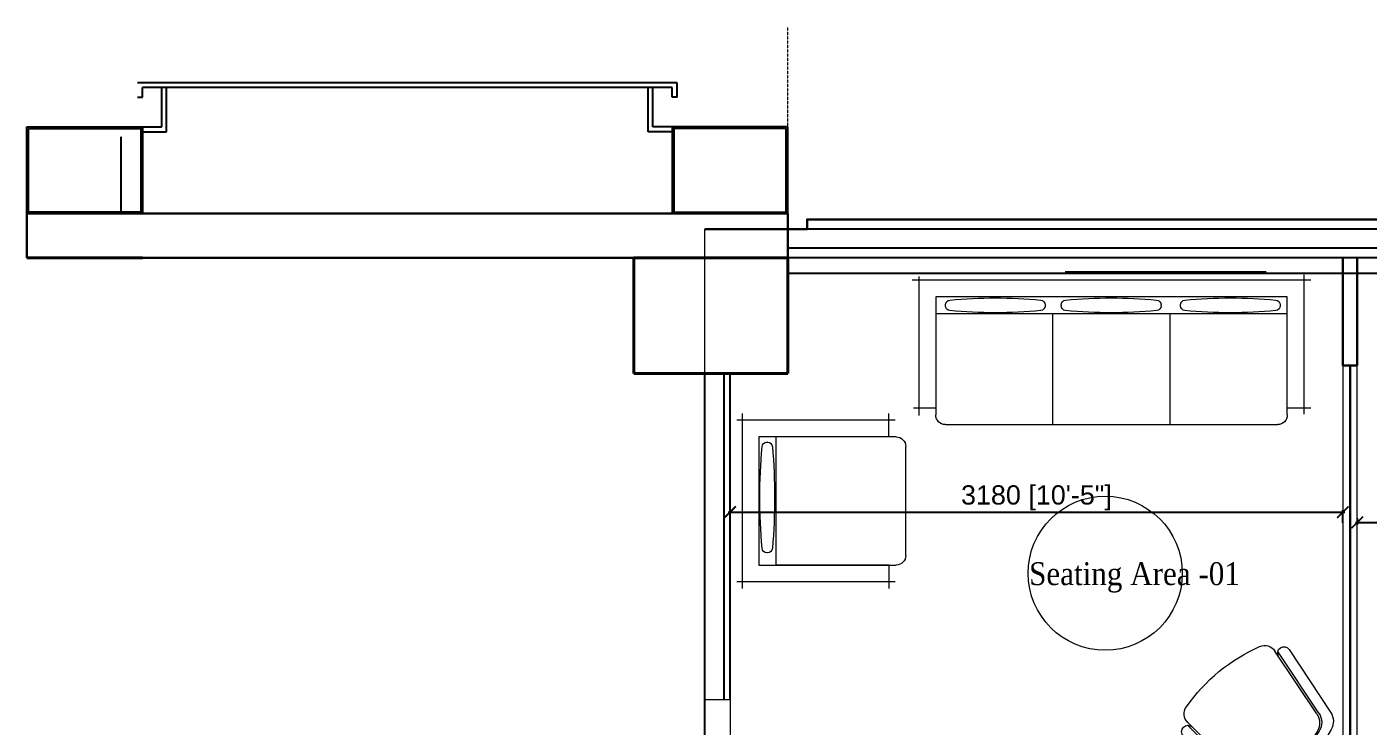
# Model space of a CAD drawing. Header units: millimetres. Extents: x 14520794 to 14796193, y 1415067 to 1454683.
# Drawn here: x 14778743 to 14785706, y 1449514 to 1453145 of the extents above; entities that cross this region are included whole.
import ezdxf

# ---------------------------------------------------------------- set-up
doc = ezdxf.new("R2010")
doc.units = ezdxf.units.MM
doc.header["$LTSCALE"] = 0.01
doc.header["$MEASUREMENT"] = 0
doc.header["$PDMODE"] = 35
doc.linetypes.add('HIDDEN', pattern=[0.375, 0.25, -0.125])
doc.layers.get('0').update_dxf_attribs({"color": 6, "lineweight": 0})
doc.layers.get('Defpoints').update_dxf_attribs({"color": 2})
for name, color, linetype in [('12', 12, 'Continuous'), ('col-fill', 253, 'Continuous'), ('DRIVE', 172, 'Continuous'), ('ESC', 2, 'Continuous'), ('GLASS', 5, 'Continuous'), ('LIGHT', 2, 'Continuous')]:
    doc.layers.add(name, color=color, linetype=linetype)
for name, color, linetype, lineweight in [('AR-1', 7, 'Continuous', 0), ('CHAIR', 32, 'Continuous', 13), ('COL', 5, 'Continuous', 40), ('DIM', 6, 'Continuous', 13), ('ELEV', 7, 'Continuous', 18), ('fur', 32, 'Continuous', 9), ('fur_h', 32, 'Continuous', 13), ('HATCH', 8, 'Continuous', 15), ('partition', 34, 'Continuous', 30), ('TXT2', 7, 'Continuous', 15), ('WALL', 7, 'Continuous', 30)]:
    doc.layers.add(name, color=color, linetype=linetype, lineweight=lineweight)
doc.styles.add('SMALL', font='arial.ttf', dxfattribs={"height": 100})
doc.styles.add('TIMES', font='times.ttf', dxfattribs={"width": 0.9, "height": 250})
doc.dimstyles.new('AJI', dxfattribs={"dimtxt": 200, "dimasz": 75, "dimexe": 100, "dimexo": 25, "dimgap": 50, "dimtad": 1, "dimdec": 0, "dimrnd": 5, "dimzin": 0, "dimdsep": 46, "dimtxsty": 'SMALL', "dimblk": 'ARCHTICK', "dimcen": 0, "dimdle": 100, "dimclrd": 7, "dimclre": 7, "dimclrt": 256, "dimazin": 0, "dimtfac": 1, "dimtdec": 0, "dimtofl": 0, "dimtmove": 0, "dimatfit": 3, "dimldrblk": 'CLOSEDBLANK', "dimfxl": 100, "dimtolj": 1, "dimtzin": 0, "dimarcsym": 0})

# ---------------------------------------------------------------- blocks, each defined once
blk = doc.blocks.new('556')
at = {"layer": 'fur_h'}
for p, q in [((-133220.9, -999.7, 0), (-133220.9, -277.5, 0)), ((-133255.2, -304.5, 0), (-131186.3, -304.5, 0)), ((-131220.9, -285, 0), (-131220.9, -1007.2, 0)), ((-133133.4, -392, 0), (-131308.4, -392, 0)), ((-133133.4, -1004.5, 0), (-133133.4, -392, 0)), ((-131308.4, -392, 0), (-131308.4, -1004.5, 0)), ((-133133.4, -479.5, 0), (-131308.4, -479.5, 0)), ((-133133.4, -967, 0), (-133255.2, -967, 0)), ((-131193.8, -967, 0), (-131308.4, -967, 0)), ((-131358.4, -1054.5, 0), (-133083.4, -1054.5, 0))]:
    blk.add_line(p, q, dxfattribs=at)
at = {"layer": 'fur_h', "ltscale": 20000}
for p, q in [((-133096.9, -433.6, 0), (-133096.9, -437.4, 0)), ((-132578.5, -437.4, 0), (-132578.5, -433.6, 0)), ((-132525, -1054.5, 0), (-132525, -479.5, 0)), ((-132478, -437.4, 0), (-132478, -433.6, 0)), ((-131959.7, -433.6, 0), (-131959.7, -437.4, 0)), ((-131916.7, -1054.5, 0), (-131916.7, -479.5, 0)), ((-131876.7, -433.6, 0), (-131876.7, -437.4, 0)), ((-131358.3, -437.4, 0), (-131358.3, -433.6, 0))]:
    blk.add_line(p, q, dxfattribs=at)
for centre, radius, start, end in [((-133071.9, -433.6, 0), 25, 94.35941, 180), ((-132837.7, -2808.6, 0), 2411.5, 84.38203, 95.61797), ((-132603.5, -433.6, 0), 25, 0, 85.64059), ((-132453, -433.6, 0), 25, 94.35941, 180), ((-132218.8, -2808.6, 0), 2411.5, 84.38203, 95.61797), ((-131984.7, -433.6, 0), 25, 360, 85.64059), ((-131851.7, -433.6, 0), 25, 94.35941, 180), ((-131617.5, -2808.6, 0), 2411.5, 84.38203, 95.61797), ((-131383.3, -433.6, 0), 25, 0, 85.64059), ((-133071.9, -437.4, 0), 25, 180, 265.64059), ((-132837.7, 1937.6, 0), 2411.5, 264.38203, 275.61797), ((-132603.5, -437.4, 0), 25, 274.35941, 0), ((-132453, -437.4, 0), 25, 180, 265.64059), ((-132218.8, 1937.6, 0), 2411.5, 264.38203, 275.61797), ((-131984.7, -437.4, 0), 25, 274.35941, 360), ((-131851.7, -437.4, 0), 25, 180, 265.64059), ((-131617.5, 1937.6, 0), 2411.5, 264.38203, 275.61797), ((-131383.3, -437.4, 0), 25, 274.35941, 0)]:
    blk.add_arc(centre, radius, start, end, dxfattribs=at)
at = {"layer": 'fur_h'}
for centre, start, end in [((-133083.4, -1004.5, 0), 180, 270), ((-131358.4, -1004.5, 0), 270, 0)]:
    blk.add_arc(centre, 50, start, end, dxfattribs=at)
blk = doc.blocks.new('f4334t3')
at = {"layer": 'fur_h'}
for p, q in [((16374520.1, 1981703.3), (16374520.1, 1982525.5)), ((16375360.5, 1981703.3), (16375360.5, 1982525.5)), ((16374485.8, 1982498.5), (16375394.9, 1982498.5)), ((16374607.6, 1982411), (16375272.8, 1982411)), ((16374607.6, 1981698.5), (16374607.6, 1982411)), ((16375272.8, 1982411), (16375272.8, 1981698.5)), ((16374607.6, 1982323.5, 0), (16375272.8, 1982323.5)), ((16374607.6, 1981736), (16374485.8, 1981736)), ((16375273, 1981736), (16375394.9, 1981736)), ((16375222.8, 1981648.5), (16374657.6, 1981648.5))]:
    blk.add_line(p, q, dxfattribs=at)
at = {"layer": 'fur_h', "ltscale": 20000}
for p, q in [((16374635.6, 1982365.7, 0), (16374635.6, 1982369.5, 0)), ((16374635.8, 1982365.7, 0), (16374635.8, 1982369.5, 0)), ((16375209, 1982365.7, 0), (16375209, 1982369.5, 0)), ((16375272.8, 1981736), (16375272.8, 1982323.5, 0))]:
    blk.add_line(p, q, dxfattribs=at)
for centre, radius, start, end in [((16374660.6, 1982369.5, 0), 25, 94.35941, 180), ((16374922.3, 1979401.4, 0), 3004.6, 84.96732, 95.03268), ((16375184, 1982369.5, 0), 25, 0, 85.64059), ((16374660.6, 1982365.7, 0), 25, 180, 265.64059), ((16374922.3, 1985333.7, 0), 3004.6, 264.96732, 275.03268), ((16375184, 1982365.7, 0), 25, 274.35941, 0)]:
    blk.add_arc(centre, radius, start, end, dxfattribs=at)
at = {"layer": 'fur_h'}
for centre, start, end in [((16374657.6, 1981698.5, 0), 180, 270), ((16375222.8, 1981698.5), 270, 0)]:
    blk.add_arc(centre, 50, start, end, dxfattribs=at)
blk = doc.blocks.new('25r43')
at = {"layer": 'CHAIR', "color": 32, "lineweight": 13}
for p, q in [((12048768.6, 3019397.8), (12048802.6, 3019737.7)), ((12048814.1, 3019371.2), (12048847.7, 3019707.5)), ((12048823.4, 3019363.2), (12048857.5, 3019704.7)), ((12049301.1, 3019704.7), (12049335.2, 3019363.2)), ((12049310.8, 3019707.5), (12049344.3, 3019372.7)), ((12049389.8, 3019399.4), (12049354.1, 3019738.7))]:
    blk.add_line(p, q, dxfattribs=at)
for centre, radius, start, end in [((12049079.3, 3019206), 636.8, 69.11708, 111.07567), ((12048877.2, 3019730.2), 75, 111.07567, 174.28941), ((12048922.4, 3019700.1), 75, 107.61924, 174.28941), ((12048932.1, 3019697.3), 75, 107.49581, 174.28941), ((12049079.3, 3019206), 593.4, 72.38076, 107.61924), ((12049079.3, 3019230.4), 564.5, 72.50419, 107.49581), ((12049226.4, 3019697.3), 75, 5.71059, 72.50419), ((12049236.2, 3019700.1), 75, 5.71059, 72.38076), ((12049279.6, 3019730.9), 75, 5.99417, 69.11708), ((12048797.4, 3019394.9), 28.9, 174.28941, 354.28941), ((12049361, 3019396.3), 28.9, 185.99417, 5.99417), ((12048878, 3019356.5), 55.1, 172.96179, 255.48803), ((12049280.6, 3019356.5), 55.1, 284.51197, 7.03821), ((12049079.3, 3020077.1), 803.3, 254.46954, 285.53046)]:
    blk.add_arc(centre, radius, start, end, dxfattribs=at)
blk = doc.blocks.new('_ARCHTICK')
at = {"color": 0, "linetype": 'ByBlock', "const_width": 0.15}
blk.add_lwpolyline([(-0.5, -0.5), (0.5, 0.5)], dxfattribs=at)
blk = doc.blocks.new('*D806')
at = {"layer": 'Defpoints', "color": 0, "ltscale": 5000, "transparency": 16777216}
for p in [(14785649.4, 1450603), (14794413.4, 1450603), (14794413.4, 1450571.6)]:
    blk.add_point(p, dxfattribs=at)
at = {"layer": 'DIM', "color": 7, "lineweight": -2, "ltscale": 5000, "transparency": 16777216}
for p, q in [((14785639.4, 1450571.6), (14794423.4, 1450571.6)), ((14785649.4, 1450593), (14785649.4, 1450561.6)), ((14794413.4, 1450593), (14794413.4, 1450561.6))]:
    blk.add_line(p, q, dxfattribs=at)
at = {"layer": 'DIM', "color": 7, "lineweight": -2, "ltscale": 5000, "transparency": 16777216, "xscale": 60, "yscale": 60, "zscale": 60, "rotation": 180}
blk.add_blockref('_ARCHTICK', (14785649.4, 1450571.6), dxfattribs=at)
at = {"layer": 'DIM', "color": 7, "lineweight": -2, "ltscale": 5000, "transparency": 16777216, "xscale": 60, "yscale": 60, "zscale": 60}
blk.add_blockref('_ARCHTICK', (14794413.4, 1450571.6), dxfattribs=at)
at = {"layer": 'DIM', "ltscale": 5000, "transparency": 16777216, "insert": (14790031.4, 1450645.7), "char_height": 100, "attachment_point": 5, "style": 'SMALL'}
blk.add_mtext('\\A1;8765 [28\'-9"]', dxfattribs=at)
blk = doc.blocks.new('_ClosedBlank')
at = {"color": 0, "linetype": 'ByBlock', "lineweight": -2}
for p, q in [((-1, 0.17), (0, 0)), ((-1, 0.17), (-1, -0.17)), ((0, 0), (-1, -0.17))]:
    blk.add_line(p, q, dxfattribs=at)
blk = doc.blocks.new('*D808')
at = {"layer": 'Defpoints', "color": 0, "ltscale": 5000, "transparency": 16777216}
for p in [(14785574.4, 1450625.2), (14782393.4, 1450559.1), (14785574.4, 1450559.1)]:
    blk.add_point(p, dxfattribs=at)
at = {"layer": 'DIM', "color": 7, "lineweight": -2, "ltscale": 5000, "transparency": 16777216}
for p, q in [((14782383.4, 1450625.2), (14785584.4, 1450625.2)), ((14782393.4, 1450569.1), (14782393.4, 1450635.2)), ((14785574.4, 1450569.1), (14785574.4, 1450635.2))]:
    blk.add_line(p, q, dxfattribs=at)
at = {"layer": 'DIM', "color": 7, "lineweight": -2, "ltscale": 5000, "transparency": 16777216, "xscale": 60, "yscale": 60, "zscale": 60, "rotation": 180}
blk.add_blockref('_ARCHTICK', (14782393.4, 1450625.2), dxfattribs=at)
at = {"layer": 'DIM', "color": 7, "lineweight": -2, "ltscale": 5000, "transparency": 16777216, "xscale": 60, "yscale": 60, "zscale": 60}
blk.add_blockref('_ARCHTICK', (14785574.4, 1450625.2), dxfattribs=at)
at = {"layer": 'DIM', "ltscale": 5000, "transparency": 16777216, "insert": (14783983.9, 1450699.3), "char_height": 100, "attachment_point": 5, "style": 'SMALL'}
blk.add_mtext('\\A1;3180 [10\'-5"]', dxfattribs=at)

msp = doc.modelspace()

# ---------------------------------------------------------------- hatches: boundary and pattern name
at = {"layer": 'col-fill'}
h = msp.add_hatch(color=256, dxfattribs=at)
h.paths.add_polyline_path([(14789318.4, 1451944.6), (14788518.4, 1451944.6), (14788518.4, 1451144.6), (14789318.4, 1451144.6)])
h.paths.add_polyline_path([(14791276.6, 1451607.3), (14791735.9, 1451607.3), (14791735.9, 1451772.1), (14791276.6, 1451772.1)], flags=9)
h.paths.add_polyline_path([(14790506.5, 1451607.3), (14790753.4, 1451607.3), (14790753.4, 1451772.1), (14790506.5, 1451772.1)], flags=9)
h.paths.add_polyline_path([(14791281.5, 1451490.2), (14791802.1, 1451490.2), (14791802.1, 1451655.1), (14791281.5, 1451655.1)], flags=9)
h.paths.add_polyline_path([(14783790.5, 1450146.2), (14784947.7, 1450146.2), (14784947.7, 1450434.7), (14783790.5, 1450434.7)], flags=9)
h.paths.add_polyline_path([(14788103.7, 1446386.7), (14789020.7, 1446386.7), (14789020.7, 1446633.9), (14788103.7, 1446633.9)], flags=9)
h.paths.add_polyline_path([(14793937.3, 1451613.3), (14793937.3, 1451286.5), (14794087, 1451286.5), (14794087, 1451613.3)], flags=9)
h.paths.add_polyline_path([(14793156.4, 1451732.7), (14793156.4, 1451422), (14793313.6, 1451422), (14793313.6, 1451732.7)], flags=9)
h.paths.add_polyline_path([(14789478.8, 1451507.1), (14789753.5, 1451507.1), (14789753.5, 1451672), (14789478.8, 1451672)], flags=9)
h.paths.add_polyline_path([(14790499.5, 1451490.2), (14791020.1, 1451490.2), (14791020.1, 1451655.1), (14790499.5, 1451655.1)], flags=9)
h.paths.add_polyline_path([(14792065.9, 1451421.5), (14792560.1, 1451421.5), (14792560.1, 1451586.4), (14792065.9, 1451586.4)], flags=9)
h.paths.add_polyline_path([(14792044.1, 1451555), (14792581.7, 1451555), (14792581.7, 1451719.9), (14792044.1, 1451719.9)], flags=9)

# ---------------------------------------------------------------- linework, layer by layer
at = {"layer": '12'}
msp.add_line((14779232.7, 1452173.9), (14779232.7, 1452573.9), dxfattribs=at)
msp.add_line((14779232.7, 1452173.9), (14779232.7, 1452573.9), dxfattribs=at)
for points in [[(14778743.4, 1452624.6), (14779343.4, 1452624.6), (14779343.4, 1452174.6), (14778743.4, 1452174.6)], [(14778743.4, 1452624.6), (14779343.4, 1452624.6), (14779343.4, 1452174.6), (14778743.4, 1452174.6)], [(14778751.4, 1452616.6), (14779335.4, 1452616.6), (14779335.4, 1452182.6), (14778751.4, 1452182.6)], [(14778751.4, 1452616.6), (14779335.4, 1452616.6), (14779335.4, 1452182.6), (14778751.4, 1452182.6)], [(14782693.4, 1452624.6), (14782093.5, 1452624.6), (14782093.5, 1452174.6), (14782693.4, 1452174.6)], [(14782693.4, 1452624.6), (14782093.5, 1452624.6), (14782093.5, 1452174.6), (14782693.4, 1452174.6)], [(14782685.4, 1452616.6), (14782101.5, 1452616.6), (14782101.5, 1452182.6), (14782685.4, 1452182.6)], [(14782685.4, 1452616.6), (14782101.5, 1452616.6), (14782101.5, 1452182.6), (14782685.4, 1452182.6)]]:
    msp.add_lwpolyline(points, close=True, dxfattribs=at)
at = {"layer": 'AR-1'}
msp.add_lwpolyline([(14785649.4, 1448114), (14785649.4, 1451386.1), (14785574.4, 1451386.1), (14785574.4, 1448114)], dxfattribs=at)
at = {"layer": 'COL', "linetype": 'Continuous'}
for p, q in [((14778743.4, 1451944.6), (14779343.4, 1451944.6)), ((14778743.4, 1451944.6), (14779343.4, 1451944.6)), ((14778743.4, 1451944.6), (14779343.4, 1451944.6)), ((14778743.4, 1451944.6), (14779343.4, 1451944.6)), ((14781893.4, 1451344.6), (14781893.4, 1451944.6)), ((14782693.4, 1451944.6), (14781893.4, 1451944.6)), ((14781893.4, 1451344.6), (14781893.4, 1451944.6)), ((14782693.4, 1451944.6), (14781893.4, 1451944.6)), ((14781893.4, 1451344.6), (14781893.4, 1451944.6)), ((14782693.4, 1451944.6), (14781893.4, 1451944.6)), ((14781893.4, 1451344.6), (14781893.4, 1451944.6)), ((14782693.4, 1451944.6), (14781893.4, 1451944.6)), ((14782693.4, 1451344.6), (14782693.4, 1451944.6)), ((14782693.4, 1451344.6), (14782693.4, 1451944.6)), ((14782693.4, 1451344.6), (14781893.4, 1451344.6)), ((14782693.4, 1451344.6), (14781893.4, 1451344.6)), ((14782693.4, 1451344.6), (14781893.4, 1451344.6)), ((14782693.4, 1451344.6), (14781893.4, 1451344.6))]:
    msp.add_line(p, q, dxfattribs=at)
at = {"layer": 'DIM', "color": 3}
msp.add_line((14782393.4, 1449651), (14782263.4, 1449651), dxfattribs=at)
msp.add_line((14782393.4, 1449651), (14782263.4, 1449651), dxfattribs=at)
msp.add_lwpolyline([(14782263.4, 1452094.6), (14794643.4, 1452094.6), (14794643.4, 1448971.4, -0.188567), (14782263.4, 1442284.6), (14782263.4, 1452094.6)], format="xyb", dxfattribs=at)
msp.add_lwpolyline([(14782263.4, 1452094.6), (14794643.4, 1452094.6), (14794643.4, 1448971.4, -0.188567), (14782263.4, 1442284.6), (14782263.4, 1452094.6)], format="xyb", dxfattribs=at)
at = {"layer": 'DRIVE', "ltscale": 200}
for p, q in [((14782118.4, 1452854.6, -18.3), (14779318.4, 1452854.4, 15.4)), ((14782118.4, 1452854.6, -18.3), (14779318.4, 1452854.4, 15.4)), ((14782093.4, 1452829.6, -18.3), (14779343.4, 1452829.4, 15.3)), ((14779343.4, 1452779.6, -18.3), (14779343.4, 1452829.6, -18.3)), ((14779343.4, 1452779.6, -18.3), (14779343.4, 1452829.6, -18.3)), ((14782093.4, 1452829.6, -18.3), (14779343.4, 1452829.4, 15.3)), ((14779343.4, 1452779.6, -18.3), (14779343.4, 1452829.6, -18.3)), ((14779343.4, 1452779.6, -18.3), (14779343.4, 1452829.6, -18.3)), ((14779443.4, 1452624.5, -18.3), (14779443.4, 1452829.5, -18.3)), ((14779443.4, 1452624.5, -18.3), (14779443.4, 1452829.5, -18.3)), ((14779468.4, 1452599.5, -18.3), (14779468.4, 1452829.5, -18.3)), ((14779468.4, 1452599.5, -18.3), (14779468.4, 1452829.5, -18.3)), ((14781968.4, 1452599.5, -18.3), (14781968.4, 1452829.5, -18.3)), ((14781968.4, 1452599.5, -18.3), (14781968.4, 1452829.5, -18.3)), ((14781993.4, 1452624.5, -18.3), (14781993.4, 1452829.5, -18.3)), ((14781993.4, 1452624.5, -18.3), (14781993.4, 1452829.5, -18.3)), ((14782093.4, 1452779.6, -18.3), (14782093.4, 1452829.6, -18.3)), ((14782093.4, 1452779.6, -18.3), (14782093.4, 1452829.6, -18.3)), ((14782093.4, 1452779.6, -18.3), (14782093.4, 1452829.6, -18.3)), ((14782093.4, 1452779.6, -18.3), (14782093.4, 1452829.6, -18.3)), ((14782118.4, 1452779.6, -18.3), (14782118.4, 1452854.6, -18.3)), ((14782118.4, 1452779.6, -18.3), (14782118.4, 1452854.6, -18.3)), ((14782118.4, 1452779.6, -18.3), (14782118.4, 1452829.6, -18.3)), ((14782118.4, 1452779.6, -18.3), (14782118.4, 1452829.6, -18.3)), ((14779318.4, 1452779.6, -18.3), (14779343.4, 1452779.6, -18.3)), ((14779318.4, 1452779.6, -18.3), (14779343.4, 1452779.6, -18.3)), ((14782118.4, 1452779.6, -18.3), (14782093.4, 1452779.6, -18.3)), ((14782118.4, 1452779.6, -18.3), (14782093.4, 1452779.6, -18.3)), ((14779343.4, 1452624.6, -18.3), (14779443.4, 1452624.5, -18.3)), ((14779343.4, 1452624.6, -18.3), (14779443.4, 1452624.5, -18.3)), ((14779343.4, 1452599.6, -18.3), (14779468.4, 1452599.5, -18.3)), ((14779343.4, 1452599.6, -18.3), (14779468.4, 1452599.5, -18.3)), ((14782093.4, 1452599.6, -18.3), (14781968.4, 1452599.5, -18.3)), ((14782093.4, 1452599.6, -18.3), (14781968.4, 1452599.5, -18.3)), ((14782093.4, 1452624.6, -18.3), (14781993.4, 1452624.5, -18.3)), ((14782093.4, 1452624.6, -18.3), (14781993.4, 1452624.5, -18.3))]:
    msp.add_line(p, q, dxfattribs=at)
at = {"layer": 'ELEV', "linetype": 'HIDDEN', "ltscale": 500}
msp.add_line((14782693.4, 1452624.6), (14782693.4, 1453144.6), dxfattribs=at)
msp.add_line((14782693.4, 1452624.6), (14782693.4, 1453144.6), dxfattribs=at)
at = {"layer": 'ESC'}
for p, q in [((14794643.4, 1452094.6), (14782263.4, 1452094.6)), ((14794643.4, 1452094.6), (14782263.4, 1452094.6)), ((14794413.4, 1451864.6), (14782693.4, 1451864.6)), ((14785175.6, 1451871.4), (14784133.4, 1451871.4)), ((14785175.6, 1451871.4), (14784133.4, 1451871.4))]:
    msp.add_line(p, q, dxfattribs=at)
at = {"layer": 'fur'}
for p, q in [((14782693.4, 1451344.6), (14782693.4, 1451864.6)), ((14782693.4, 1451864.6), (14788518.4, 1451864.6)), ((14782393.4, 1449857.5), (14782393.4, 1451344.6)), ((14782393.4, 1451344.6), (14782693.4, 1451344.6))]:
    msp.add_line(p, q, dxfattribs=at)
msp.add_circle((14784341.1, 1450307.9), 400, dxfattribs=at)
at = {"layer": 'GLASS'}
for p, q in [((14794543.4, 1451994.6), (14782693.4, 1451994.6)), ((14794543.4, 1451994.6), (14782693.4, 1451994.6)), ((14794493.4, 1451944.6), (14782693.4, 1451944.6)), ((14794493.4, 1451944.6), (14782693.4, 1451944.6)), ((14782363.4, 1449651), (14782363.4, 1451344.6)), ((14782363.4, 1449651), (14782363.4, 1451344.6)), ((14782393.4, 1449651), (14782393.4, 1451344.6)), ((14782393.4, 1449651), (14782393.4, 1451344.6)), ((14782263.4, 1447851), (14782263.4, 1449651)), ((14782263.4, 1447851), (14782263.4, 1449651))]:
    msp.add_line(p, q, dxfattribs=at)
at = {"layer": 'GLASS', "const_width": 12}
msp.add_lwpolyline([(14785611.9, 1448114), (14785611.9, 1451386.1)], dxfattribs=at)
at = {"layer": 'HATCH', "color": 254, "true_color": 0xfeeab9}
msp.add_lwpolyline([(14794413.4, 1451944.6), (14782693.4, 1451944.6), (14782693.4, 1451344.6), (14782393.4, 1451344.6), (14782393.4, 1442516.6), (14782450.2, 1442524.4, 0.100111), (14789588.1, 1445009.7, 0.081782), (14794413.4, 1449056.1), (14794413.4, 1451864.6)], format="xyb", dxfattribs=at)
at = {"layer": 'LIGHT'}
msp.add_line((14782263.4, 1449651), (14782263.4, 1451344.6), dxfattribs=at)
msp.add_line((14782263.4, 1449651), (14782263.4, 1451344.6), dxfattribs=at)
at = {"layer": 'partition', "ltscale": 5000}
for p, q in [((14785574.4, 1451386.1), (14785574.4, 1451944.6)), ((14785649.4, 1451386.1), (14785649.4, 1451944.6)), ((14785574.4, 1451386.1), (14785649.4, 1451386.1))]:
    msp.add_line(p, q, dxfattribs=at)
at = {"layer": 'WALL'}
for p, q in [((14778743.4, 1452174.6), (14778743.4, 1452174.6)), ((14778743.4, 1452174.6), (14778743.4, 1452174.6)), ((14778743.4, 1452174.6), (14782693.4, 1452174.6)), ((14778743.4, 1452174.6), (14778743.4, 1451944.6)), ((14778743.4, 1452174.6), (14778743.4, 1452174.6)), ((14778743.4, 1452174.6), (14778743.4, 1452174.6)), ((14778743.4, 1452174.6), (14782693.4, 1452174.6)), ((14778743.4, 1452174.6), (14778743.4, 1451944.6)), ((14782693.4, 1452174.6), (14782693.4, 1451944.6)), ((14782693.4, 1452174.6), (14782693.4, 1451944.6)), ((14779343.4, 1451944.6), (14781893.4, 1451944.6)), ((14779343.4, 1451944.6), (14781893.4, 1451944.6))]:
    msp.add_line(p, q, dxfattribs=at)
msp.add_lwpolyline([(14782263.4, 1452094.6), (14782793.4, 1452094.6), (14782793.4, 1452144.6), (14782843.4, 1452144.6), (14788468.4, 1452144.6), (14788468.4, 1452094.6), (14789368.4, 1452094.6), (14789368.4, 1452144.6), (14795243.4, 1452144.6), (14795243.4, 1452094.6), (14796143.4, 1452094.6), (14796143.4, 1451144.6), (14796193.4, 1451144.6), (14796193.4, 1446307.5), (14796143.4, 1446307.5), (14796143.4, 1445407.5), (14796193.4, 1445407.5), (14796193.4, 1440145.4), (14796143.4, 1440145.4), (14796143.4, 1439245.4), (14796193.4, 1439245.4), (14796193.4, 1433983.4), (14796143.4, 1433983.4), (14796143.4, 1433083.4)], dxfattribs=at)

# ---------------------------------------------------------------- block references
at = {"layer": 'fur_h', "color": 8, "xscale": -1}
msp.add_blockref('556', (14652152.9, 1452134.2, 0), dxfattribs=at)
at = {"layer": 'fur_h', "color": 8, "xscale": -1, "rotation": 90}
msp.add_blockref('f4334t3', (16764954.2, 17825623.2), dxfattribs=at)
at = {"layer": 'fur_h', "color": 8, "xscale": -1.14240645340055, "yscale": 1.14240645340055, "zscale": 1.14240645340055, "rotation": 219.415349843573}
msp.add_blockref('25r43', (1960586, -4625328.3), dxfattribs=at)

# ---------------------------------------------------------------- texts
at = {"layer": 'TXT2', "color": 5, "style": 'TIMES', "width": 0.9}
msp.add_text('Seating Area -01', height=118.8, dxfattribs=at).set_placement((14783945.9, 1450246.2))

# ---------------------------------------------------------------- dimensions: what is measured, and where the dimension line sits
at = {"layer": 'DIM', "ltscale": 5000}
for base, p1, p2, picture, middle in [((14785574.4, 1450625.2), (14782393.4, 1450559.1), (14785574.4, 1450559.1), '*D808', (14783983.9, 1450699.3)), ((14794413.4, 1450571.6), (14785649.4, 1450603), (14794413.4, 1450603), '*D806', (14790031.4, 1450645.7))]:
    dim = msp.add_linear_dim(base=base, p1=p1, p2=p2, dimstyle='AJI', override={"dimtxt": 125, "dimasz": 60, "dimexe": 10, "dimexo": 10, "dimgap": 10, "dimdle": 10, "dimfxl": 200, "dimfxlon": 1, "dimarcsym": 1}, dxfattribs=at)
    dim.commit()
    dim.dimension.update_dxf_attribs({"geometry": picture, "text_midpoint": middle})

doc.saveas('drawing.dxf')
